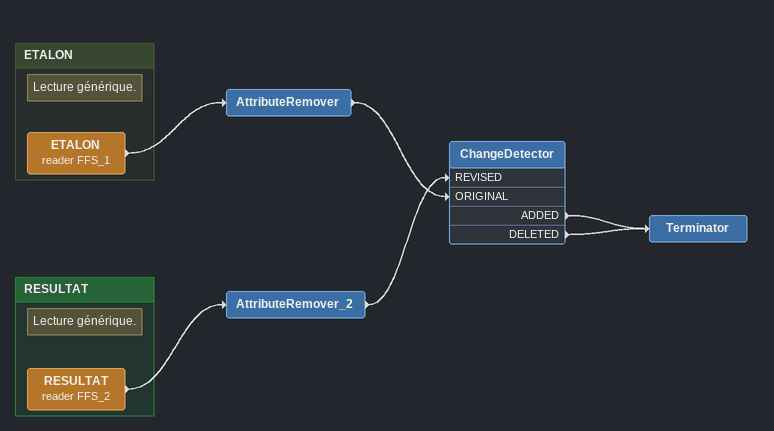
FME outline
AttributeRemover
    -> ChangeDetector [ORIGINAL]
AttributeRemover_2
    -> ChangeDetector [REVISED]
ChangeDetector
    ADDED -> Terminator
    DELETED -> Terminator
Terminator

Bookmark: ETALON
Note: Lecture générique.
ETALON (reader FFS_1)
    -> AttributeRemover

Bookmark: RESULTAT
Note: Lecture générique.
RESULTAT (reader FFS_2)
    -> AttributeRemover_2
